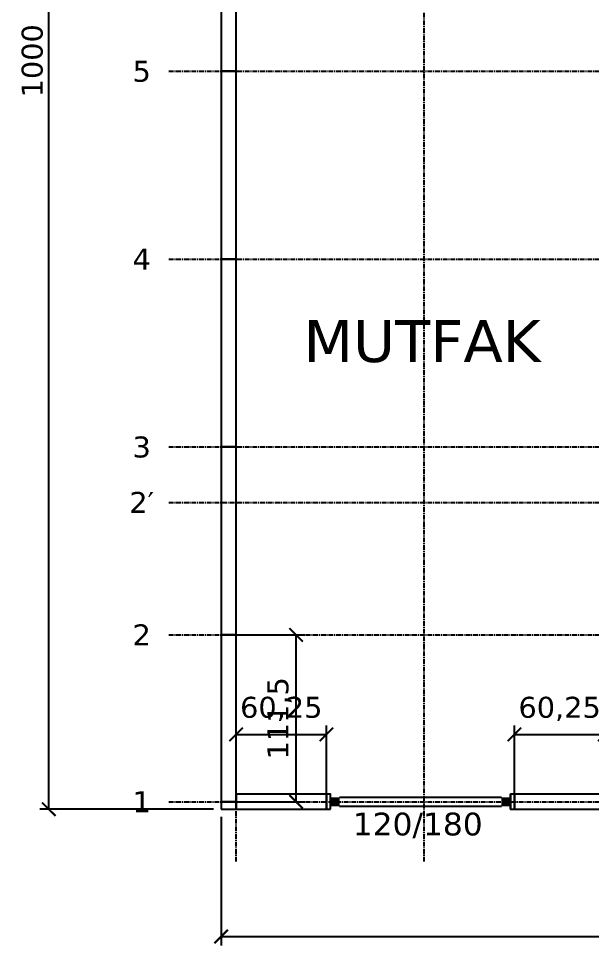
# Model space of a CAD drawing. Header units: centimetres. Extents: x -135 to 3640, y -1234 to 1338.
# Drawn here: x -135 to 248, y -91 to 528 of the extents above; entities that cross this region are included whole.
import ezdxf
from ezdxf.enums import TextEntityAlignment as Align

# ---------------------------------------------------------------- set-up
doc = ezdxf.new("R2010")
doc.units = ezdxf.units.CM
doc.linetypes.add('CENTER', pattern=[5.08, 3.175, -0.635, 0.635, -0.635])
for name, color, linetype in [('AKS', 4, 'CENTER'), ('AKS_YAZI', 4, 'Continuous'), ('DIS_DUVAR_100', 30, 'Continuous'), ('KOSE_PROFIL_100', 8, 'Continuous'), ('ODA_ADLARI', 7, 'Continuous'), ('OLCULER', 7, 'Continuous'), ('OZEL_PANEL_OLCU_CM', 3, 'Continuous'), ('PENCERE', 10, 'Continuous')]:
    doc.layers.add(name, color=color, linetype=linetype)
doc.styles.add('PORTMAN', font='DejaVuSans.ttf')
doc.styles.get("Standard").update_dxf_attribs({"font": 'DejaVuSans.ttf'})
doc.dimstyles.new('PORTMAN', dxfattribs={"dimtxt": 14, "dimasz": 9, "dimexe": 6, "dimexo": 5, "dimgap": 4, "dimtad": 1, "dimtxsty": 'PORTMAN', "dimblk": 'ARCHTICK', "dimcen": 2.5, "dimazin": 3, "dimtfac": 0.5, "dimtmove": 2, "dimatfit": 3})

# ---------------------------------------------------------------- blocks, each defined once
blk = doc.blocks.new('BOM_D13_602p5_DIS_DOLU')
blk.add_lwpolyline([(0, 0), (10, 0), (10, 60.25), (0, 60.25)], close=True)
blk = doc.blocks.new('kaynak-pencere-120180')
at = {"layer": 'PENCERE', "color": 1}
for p, q in [((53839.87, 6703.82), (53839.87, 6713.82)), ((53959.87, 6703.82), (53959.87, 6713.82)), ((53845.87, 6711.82), (53953.87, 6711.82)), ((53845.87, 6705.82), (53953.87, 6705.82))]:
    blk.add_line(p, q, dxfattribs=at)
for points in [[(53839.87, 6705.82), (53845.87, 6705.82), (53839.87, 6711.82), (53845.87, 6711.82)], [(53959.87, 6705.82), (53953.87, 6705.82), (53959.87, 6711.82), (53953.87, 6711.82)]]:
    blk.add_solid(points, dxfattribs=at)
at = {"layer": 'PENCERE', "color": 0, "lineweight": 25}
blk.add_text('120/180', height=15.217, dxfattribs=at).set_placement((53854.7, 6686.34))
blk = doc.blocks.new('BOM_P02_PENCERE_1200x1800')
at = {"layer": 'PENCERE'}
blk.add_blockref('kaynak-pencere-120180', (0, 0), dxfattribs=at)
blk = doc.blocks.new('BOM_D03_1255p0_DIS_P02')
for points in [[(0, 122.75), (10, 122.75), (10, 125.5), (0, 125.5)], [(0, 0), (10, 0), (10, 2.75), (0, 2.75)]]:
    blk.add_lwpolyline(points, close=True)
at = {"layer": 'PENCERE', "rotation": 270}
blk.add_blockref('BOM_P02_PENCERE_1200x1800', (-6703.823, 53962.624), dxfattribs=at)
blk = doc.blocks.new('BOM_D14_1115p0_DIS_DOLU')
blk.add_lwpolyline([(0, 0), (10, 0), (10, 111.5), (0, 111.5)], close=True)
blk = doc.blocks.new('BOM_D01_1255p0_DIS_DOLU')
blk.add_lwpolyline([(0, 0), (10, 0), (10, 125.5), (0, 125.5)], close=True)
blk = doc.blocks.new('BOM_B02_DIS_KOSE_100x50')
blk.add_lwpolyline([(0, 0), (10, 0), (10, 5), (0, 5)], close=True)
blk = doc.blocks.new('_ARCHTICK')
at = {"color": 0, "linetype": 'BYBLOCK', "const_width": 0.15}
blk.add_lwpolyline([(-0.5, -0.5), (0.5, 0.5)], dxfattribs=at)

msp = doc.modelspace()

# ---------------------------------------------------------------- linework, layer by layer
at = {"layer": 'AKS'}
for p, q in [((10, -35), (10, 1041)), ((135.5, -35), (135.5, 1041)), ((-35, 493), (635, 493)), ((-35, 367.5), (635, 367.5)), ((-35, 242), (635, 242)), ((-35, 205), (635, 205)), ((-35, 116.5), (635, 116.5)), ((-35, 5), (635, 5))]:
    msp.add_line(p, q, dxfattribs=at)

# ---------------------------------------------------------------- block references
at = {"layer": 'DIS_DUVAR_100'}
for name, p in [('BOM_D01_1255p0_DIS_DOLU', (0, 493)), ('BOM_D01_1255p0_DIS_DOLU', (0, 367.5)), ('BOM_D01_1255p0_DIS_DOLU', (0, 242)), ('BOM_D01_1255p0_DIS_DOLU', (0, 116.5)), ('BOM_D14_1115p0_DIS_DOLU', (0, 5))]:
    msp.add_blockref(name, p, dxfattribs=at)
for name, p, rotation in [('BOM_D13_602p5_DIS_DOLU', (10, 10), 270), ('BOM_D03_1255p0_DIS_P02', (195.75, 0), 90), ('BOM_D13_602p5_DIS_DOLU', (195.75, 10), 270)]:
    msp.add_blockref(name, p, dxfattribs=dict(at, rotation=rotation))
at = {"layer": 'KOSE_PROFIL_100'}
msp.add_blockref('BOM_B02_DIS_KOSE_100x50', (0, 0), dxfattribs=at)

# ---------------------------------------------------------------- texts
at = {"layer": 'AKS_YAZI', "style": 'PORTMAN'}
for s, p in [('5', (-53, 493)), ('4', (-53, 367.5)), ('3', (-53, 242)), ('2′', (-53, 205)), ('2', (-53, 116.5)), ('1', (-53, 5))]:
    msp.add_text(s, height=14, dxfattribs=at).set_placement(p, align=Align.MIDDLE_CENTER)
at = {"layer": 'ODA_ADLARI', "style": 'PORTMAN'}
msp.add_text('MUTFAK', height=28, dxfattribs=at).set_placement((134, 312.75), align=Align.MIDDLE_CENTER)

# ---------------------------------------------------------------- dimensions: what is measured, and where the dimension line sits
at = {"layer": 'OLCULER'}
msp.add_linear_dim(base=(-115, 0), p1=(0, 0), p2=(0, 1000), angle=90, dimstyle='PORTMAN', override={"dimtxt": 14, "dimasz": 9, "dimexe": 6, "dimexo": 5, "dimdec": 2, "dimzin": 8, "dimdsep": 44}, dxfattribs=at).render()
msp.add_linear_dim(base=(0, -85), p1=(0, 0), p2=(600, 0), dimstyle='PORTMAN', override={"dimtxt": 14, "dimasz": 9, "dimexe": 6, "dimexo": 5, "dimdec": 2, "dimzin": 8, "dimdsep": 44}, dxfattribs=at).render()
at = {"layer": 'OZEL_PANEL_OLCU_CM'}
msp.add_linear_dim(base=(50, 5), p1=(0, 5), p2=(0, 116.5), angle=90, dimstyle='PORTMAN', override={"dimtxt": 14, "dimasz": 9, "dimexe": 6, "dimexo": 5, "dimdec": 2, "dimzin": 8, "dimdsep": 44}, dxfattribs=at).render()
for base, p1, p2 in [((10, 50), (10, 0), (70.25, 0)), ((195.75, 50), (195.75, 0), (256, 0))]:
    msp.add_linear_dim(base=base, p1=p1, p2=p2, dimstyle='PORTMAN', override={"dimtxt": 14, "dimasz": 9, "dimexe": 6, "dimexo": 5, "dimdec": 2, "dimzin": 8, "dimdsep": 44}, dxfattribs=at).render()

doc.saveas('drawing.dxf')
